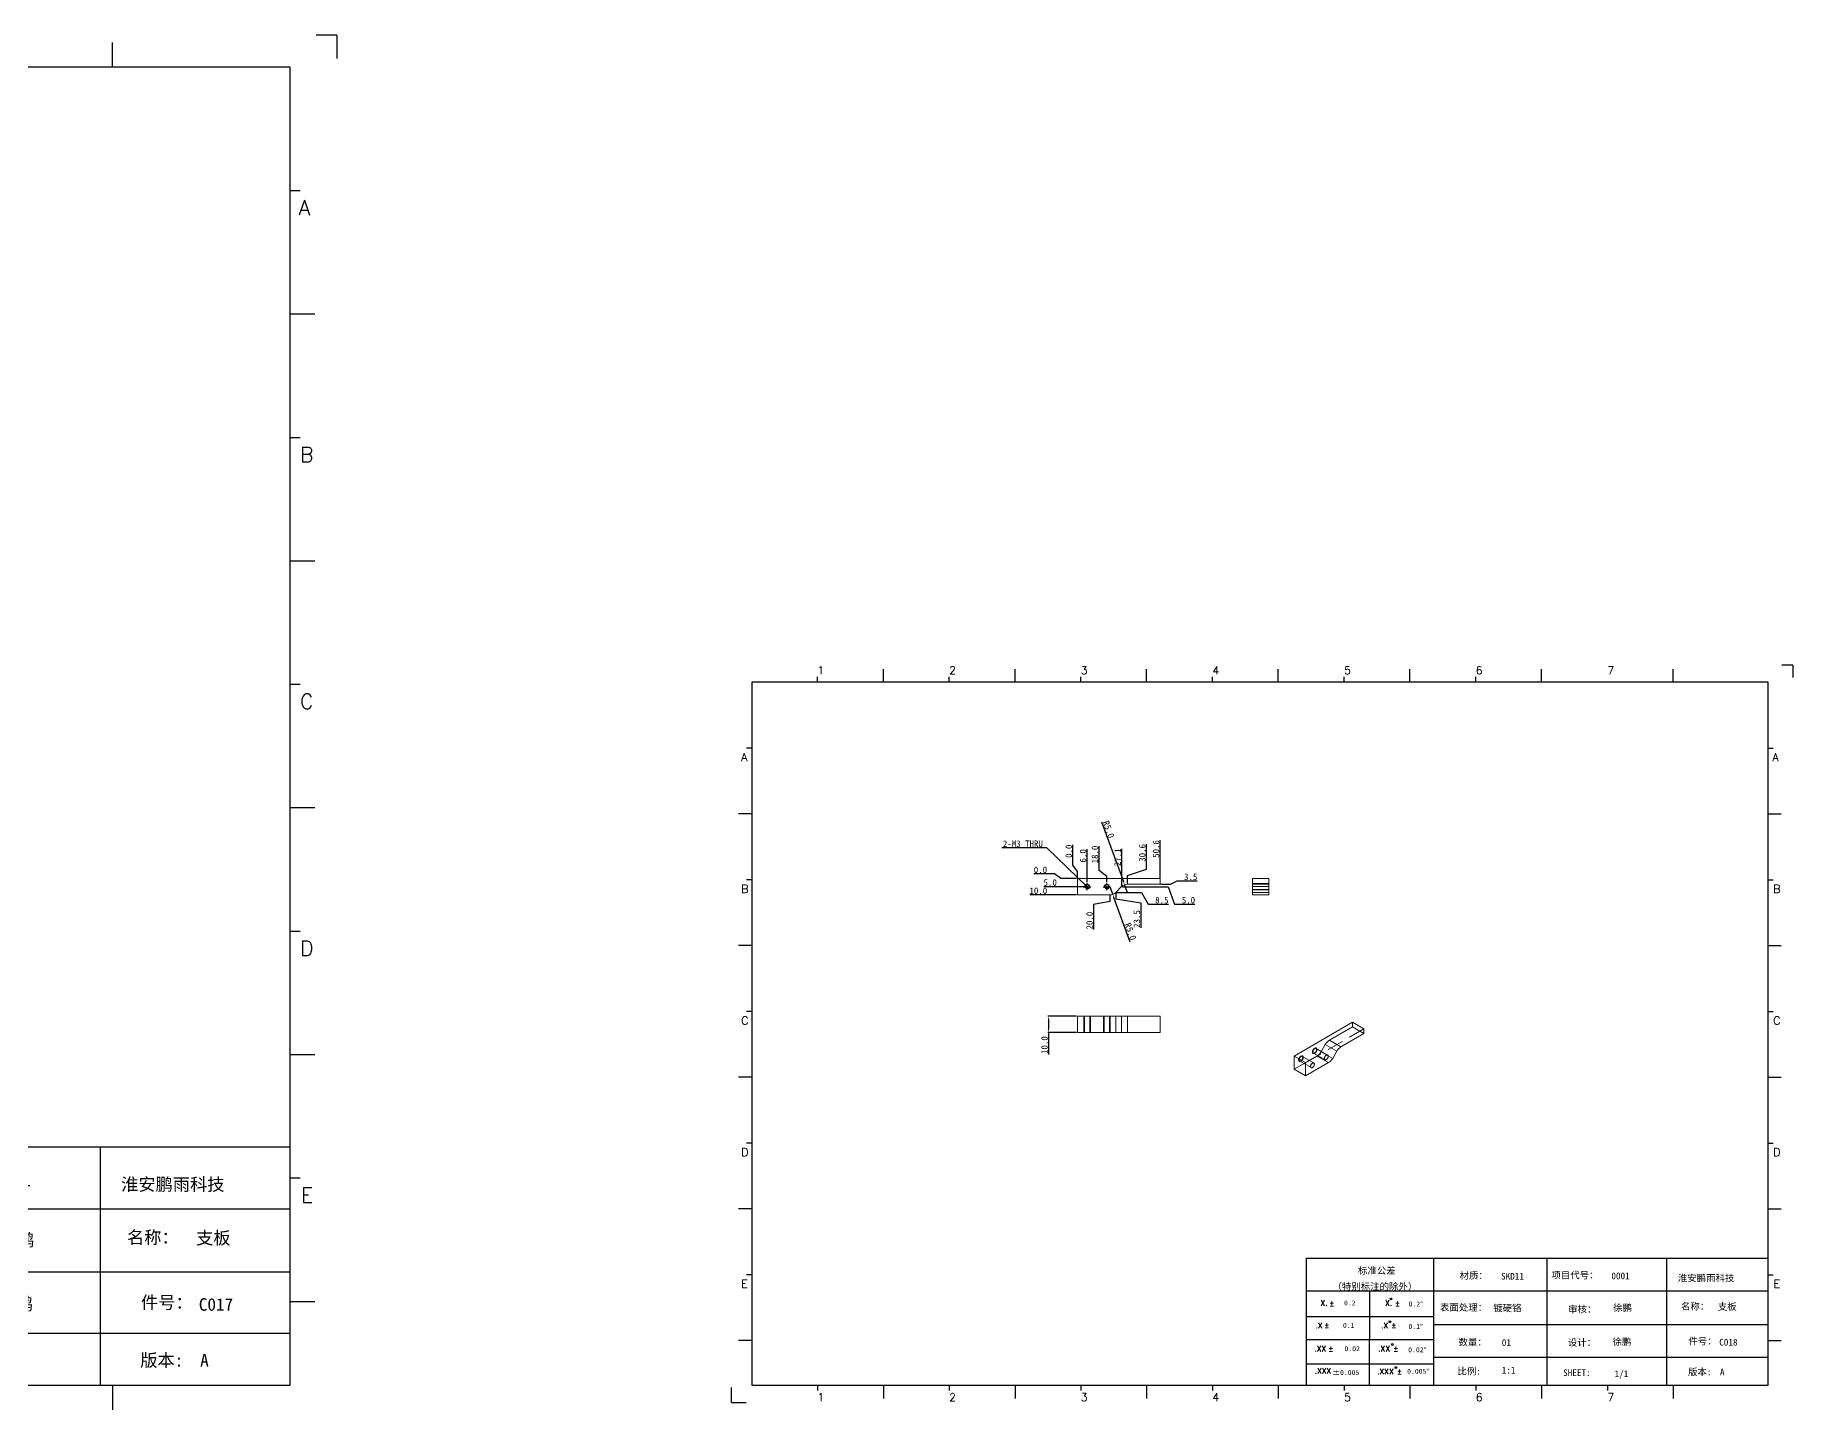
# Model space of a CAD drawing. Extents: x 83 to 30050, y -7164 to 695.
# Drawn here: x 11619 to 12696, y -1698 to -851 of the extents above; entities that cross this region are included whole.
import ezdxf
from ezdxf.enums import TextEntityAlignment as Align

# ---------------------------------------------------------------- set-up
doc = ezdxf.new("R2010")
doc.units = 0
doc.header["$LTSCALE"] = 8
doc.header["$MEASUREMENT"] = 0
doc.header["$PDSIZE"] = 5
doc.linetypes.add('CENTER', pattern=[2, 1.25, -0.25, 0.25, -0.25])
doc.linetypes.add('HIDDEN', pattern=[1.905, 1.27, -0.635])
doc.layers.get('0').update_dxf_attribs({"linetype": 'CONTINUOUS'})
doc.layers.get('Defpoints').update_dxf_attribs({"linetype": 'CONTINUOUS'})
doc.layers.add('41', color=3, linetype='CONTINUOUS')
doc.layers.add('dim', color=82, linetype='CONTINUOUS', lineweight=9)
doc.layers.add('screw', color=33, linetype='CONTINUOUS', lineweight=13)
doc.styles.add('SIMPLEX', font='SIMPLEX')
doc.styles.get("Standard").update_dxf_attribs({"font": '', "height": 4})
doc.styles.add('TXT', font='txt.shx', dxfattribs={"bigfont": 'gbcbig.shx'})
doc.styles.get('Standard').set_extended_font_data('SimSun')
doc.dimstyles.new('ISO-25', dxfattribs={"dimtxt": 6, "dimasz": 2.5, "dimexe": 1.25, "dimexo": 0.625, "dimtad": 1, "dimdec": 1, "dimzin": 1, "dimdsep": 46, "dimtxsty": 'Standard', "dimcen": 2.5, "dimadec": 0, "dimazin": 0, "dimtm": 1e-09, "dimtfac": 1, "dimtdec": 1, "dimtmove": 0, "dimatfit": 3, "dimfxl": 1, "dimtolj": 1, "dimtzin": 0, "dimarcsym": 0})

# ---------------------------------------------------------------- blocks, each defined once
blk = doc.blocks.new('A$C0BB32EA6')
at = {"layer": '41'}
for p, q in [((90.21, 427.84), (90.21, 435.66)), ((168.4, 427.84), (168.4, 435.66)), ((168.4, 427.84), (168.4, 435.66)), ((168.4, 427.84), (168.4, 435.66)), ((246.58, 427.84), (246.58, 435.66)), ((246.58, 427.84), (246.58, 435.66)), ((324.77, 427.84), (324.77, 435.66)), ((402.96, 427.84), (402.96, 435.66)), ((481.15, 427.84), (481.15, 435.66)), ((559.34, 427.84), (559.34, 435.66)), ((51.11, 427.84), (51.11, 430.97)), ((129.3, 427.84), (129.3, 430.97)), ((129.3, 427.84), (129.3, 430.97)), ((129.3, 427.84), (129.3, 430.97)), ((207.49, 427.84), (207.49, 430.97)), ((207.49, 427.84), (207.49, 430.97)), ((285.68, 427.84), (285.68, 430.97)), ((363.87, 427.84), (363.87, 430.97)), ((442.06, 427.84), (442.06, 430.97)), ((615.63, 427.84), (12.02, 427.84)), ((12.02, 427.84), (12.02, 10.32)), ((615.63, 10.32), (615.63, 427.84)), ((12.02, 388.75), (8.89, 388.75)), ((615.63, 388.75), (618.76, 388.75)), ((12.02, 349.66), (4.2, 349.66)), ((615.63, 349.66), (623.45, 349.66)), ((12.02, 310.56), (8.89, 310.56)), ((615.63, 310.56), (618.76, 310.56)), ((12.02, 271.47), (4.2, 271.47)), ((615.63, 271.47), (623.45, 271.47)), ((12.02, 232.37), (8.89, 232.37)), ((615.63, 232.37), (618.76, 232.37)), ((12.02, 193.28), (4.2, 193.28)), ((615.63, 193.28), (623.45, 193.28)), ((12.02, 154.18), (8.89, 154.18)), ((615.63, 154.18), (618.76, 154.18)), ((12.02, 115.09), (4.2, 115.09)), ((615.63, 115.09), (623.45, 115.09)), ((341.34, 85.85), (615.63, 85.85)), ((341.34, 85.85), (341.34, 10.32)), ((416.87, 85.85), (416.87, 10.32)), ((484.16, 85.85), (484.16, 10.32)), ((555.4, 85.7), (555.4, 10.17)), ((12.02, 76), (8.89, 76)), ((615.63, 76), (618.76, 76)), ((615.63, 66.14), (341.34, 66.14)), ((378.86, 10.02), (379.1, 65.84)), ((341.34, 51.12), (416.87, 51.12)), ((615.63, 46.17), (416.87, 46.17)), ((12.02, 36.9), (4.2, 36.9)), ((341.34, 37.5), (401.12, 37.5)), ((341.34, 37.5), (416.87, 37.5)), ((615.63, 36.9), (623.45, 36.9)), ((341.34, 23.05), (401.87, 23.05)), ((341.34, 23.05), (401.87, 23.05)), ((341.34, 23.05), (401.87, 23.05)), ((341.34, 23.05), (401.87, 23.05)), ((341.34, 23.05), (401.87, 23.05)), ((341.34, 23.05), (416.87, 23.05)), ((615.63, 26.74), (416.87, 26.74)), ((12.02, 10.32), (615.63, 10.32)), ((51.11, 10.32), (51.11, 7.19)), ((90.21, 10.32), (90.21, 2.5)), ((129.3, 10.32), (129.3, 7.19)), ((168.4, 10.32), (168.4, 2.5)), ((207.49, 10.32), (207.49, 7.19)), ((246.58, 10.32), (246.58, 2.5)), ((285.68, 10.32), (285.68, 7.19)), ((324.77, 10.32), (324.77, 2.5)), ((326.34, 10.32), (401.87, 10.32)), ((363.87, 10.32), (363.87, 7.19)), ((402.96, 10.32), (402.96, 2.5)), ((442.06, 10.32), (442.06, 7.19)), ((481.15, 10.32), (481.15, 2.5)), ((520.24, 10.32), (520.24, 7.19)), ((559.34, 10.32), (559.34, 2.5))]:
    blk.add_line(p, q, dxfattribs=at)
at = {"layer": '41', "linetype": 'Continuous'}
for p, q in [((630.37, 437.94), (623.79, 437.94)), ((630.37, 437.94), (630.37, 430.59)), ((0, 0), (0, 8.98)), ((0, 0), (8.64, 0))]:
    blk.add_line(p, q, dxfattribs=at)
at = {"layer": '41'}
for centre in [(391.73, 61.61), (391.07, 48.04), (392.49, 34.54), (394.6, 20.83)]:
    blk.add_circle(centre, 0.516, dxfattribs=at)
at = {"layer": '41', "style": 'SIMPLEX'}
for s, height, p in [('1', 4.69, (51.11, 432.54)), ('2', 4.69, (129.3, 432.54)), ('3', 4.69, (207.49, 432.54)), ('4', 4.69, (285.68, 432.54)), ('5', 4.69, (363.87, 432.54)), ('6', 4.69, (442.06, 432.54)), ('7', 4.69, (520.24, 432.54)), ('A', 4.75, (5.76, 380.93)), ('A', 4.75, (618.27, 380.93)), ('B', 4.75, (5.76, 302.74)), ('B', 4.75, (618.72, 302.74)), ('C', 4.75, (5.76, 224.55)), ('C', 4.75, (618.72, 224.55)), ('D', 4.75, (5.76, 146.37)), ('D', 4.75, (618.72, 146.37)), ('E', 4.75, (5.76, 68.18)), ('E', 4.75, (618.95, 68.18)), ('X.', 3.284, (349.84, 57.49)), ('%%p', 3.284, (355.04, 57.36)), ('X.', 3.284, (388.21, 57.49)), ('%%p', 3.284, (394.07, 57.36)), ('.X', 3.284, (346.89, 44.16)), ('%%p', 3.284, (352.09, 44.33)), ('.X', 3.284, (385.9, 44.16)), ('%%p', 3.284, (391.76, 44.33)), ('.XX', 3.284, (346.2, 30.42)), ('.XX', 3.284, (384.11, 30.42)), ('%%p', 3.284, (354.44, 30.46)), ('%%p', 3.284, (393.01, 30.46)), ('.XXX', 3.284, (383.48, 16.83)), ('%%p', 3.284, (395.11, 16.95)), ('1', 4.69, (51.11, 0.87)), ('2', 4.69, (129.3, 0.87)), ('3', 4.69, (207.49, 0.87)), ('4', 4.69, (285.68, 0.87)), ('5', 4.69, (363.87, 0.87)), ('6', 4.69, (442.06, 0.87)), ('7', 4.69, (520.24, 0.87))]:
    blk.add_text(s, height=height, dxfattribs=at).set_placement(p)
at = {"layer": '41', "linetype": 'Continuous'}
for s, p in [('标准公差', (372.08, 76.36)), ('材质：', (432.42, 73.5)), ('项目代号：', (486.99, 73.71)), ('淮安鹏雨科技', (562.04, 71.96)), ('（特别标注的除外）', (356.94, 66.94)), ('表面处理：', (420.83, 54.55)), ('审核：', (496.9, 53.5)), ('名称：', (563.9, 55.18)), ('件号：', (568.32, 34.55)), ('数量：', (431.79, 33.91)), ('设计：', (496.69, 33.7)), ('比例:', (431.16, 16.65)), ('SHEET:', (493.95, 15.75)), ('1/1', (524.5, 15.18)), ('版本:', (568.11, 16.23))]:
    blk.add_text(s, height=4, dxfattribs=at).set_placement(p)
at = {"layer": '41'}
for s, p in [('0.2', (363.82, 57.75)), ('0.2%%D', (402.12, 57.11)), ('0.1', (363.14, 44.41)), ('0.1%%D', (402.07, 43.76)), ('0.02', (364.07, 30.58)), ('0.02%%D', (401.9, 29.93)), ('0.005%%D', (401.27, 17.16))]:
    blk.add_text(s, height=2.929, dxfattribs=at).set_placement(p)
at = {"layer": '41', "style": 'SIMPLEX'}
blk.add_text('.XXX', height=3.284, dxfattribs=at).set_placement((351.31, 18.87), align=Align.MIDDLE_CENTER)
at = {"layer": '41'}
blk.add_text('%%P0.005', height=2.929, dxfattribs=at).set_placement((364.87, 17.89), align=Align.MIDDLE_CENTER)
at = {"layer": '41', "linetype": 'Continuous'}
for tag, p in [('材质', (457.07, 73.08)), ('代号', (522.6, 73.29)), ('表面处理', (452.44, 54.13)), ('审核', (523.65, 54.34)), ('名称', (585.81, 54.97)), ('数量', (457.5, 33.7)), ('设计', (523.23, 34.13)), ('件号', (586.65, 33.91)), ('比例', (457.5, 17.28)), ('版本', (587.08, 16.23))]:
    blk.add_attdef(tag, p, '', height=4, dxfattribs=at)
blk = doc.blocks.new('*D560')
at = {"layer": 'Defpoints', "color": 0}
for p in [(12255.2, -1355.2), (12257.9, -1367.4), (12257.9, -1367.4)]:
    blk.add_point(p, dxfattribs=at)
at = {"layer": 'dim', "color": 0, "lineweight": -2}
for p, q in [((12255.2, -1359.2), (12255.2, -1346.7)), ((12257.9, -1363.2), (12255.2, -1359.2)), ((12257.9, -1366.9), (12257.9, -1363.2))]:
    blk.add_line(p, q, dxfattribs=at)
at = {"layer": 'dim', "color": 0, "insert": (12252.7, -1350.7), "char_height": 4, "attachment_point": 5, "rotation": 90}
blk.add_mtext('\\A1;0.0', dxfattribs=at)
blk = doc.blocks.new('*D561')
at = {"layer": 'Defpoints', "color": 0}
for p in [(12257.9, -1367.4), (12263.9, -1358), (12263.9, -1370.2)]:
    blk.add_point(p, dxfattribs=at)
at = {"layer": 'dim', "color": 0, "lineweight": -2}
blk.add_line((12263.9, -1369.7), (12263.9, -1349.5), dxfattribs=at)
at = {"layer": 'dim', "color": 0, "insert": (12261.4, -1353.5), "char_height": 4, "attachment_point": 5, "rotation": 90}
blk.add_mtext('\\A1;6.0', dxfattribs=at)
blk = doc.blocks.new('*D562')
at = {"layer": 'Defpoints', "color": 0}
for p in [(12257.9, -1367.4), (12271.2, -1358.4), (12275.9, -1370.2)]:
    blk.add_point(p, dxfattribs=at)
at = {"layer": 'dim', "color": 0, "lineweight": -2}
for p, q in [((12271.2, -1362.4), (12271.2, -1347.5)), ((12275.9, -1366.2), (12271.2, -1362.4)), ((12275.9, -1369.7), (12275.9, -1366.2))]:
    blk.add_line(p, q, dxfattribs=at)
at = {"layer": 'dim', "color": 0, "insert": (12268.7, -1352.7), "char_height": 4, "attachment_point": 5, "rotation": 90}
blk.add_mtext('\\A1;18.0', dxfattribs=at)
blk = doc.blocks.new('*D563')
at = {"layer": 'Defpoints', "color": 0}
for p in [(12257.9, -1367.4), (12277.9, -1377.4), (12267.9, -1387.3)]:
    blk.add_point(p, dxfattribs=at)
at = {"layer": 'dim', "color": 0, "lineweight": -2}
for p, q in [((12277.9, -1377.9), (12277.9, -1381.4)), ((12277.9, -1381.4), (12267.9, -1383.3)), ((12267.9, -1383.3), (12267.9, -1398.6))]:
    blk.add_line(p, q, dxfattribs=at)
at = {"layer": 'dim', "color": 0, "insert": (12265.4, -1393.2), "char_height": 4, "attachment_point": 5, "rotation": 90}
blk.add_mtext('\\A1;20.0', dxfattribs=at)
blk = doc.blocks.new('*D564')
at = {"layer": 'Defpoints', "color": 0}
for p in [(12257.9, -1367.4), (12300.2, -1357.6), (12288.6, -1370.9)]:
    blk.add_point(p, dxfattribs=at)
at = {"layer": 'dim', "color": 0, "lineweight": -2}
for p, q in [((12300.2, -1361.6), (12300.2, -1346.3)), ((12288.6, -1365.6), (12300.2, -1361.6)), ((12288.6, -1370.4), (12288.6, -1365.6))]:
    blk.add_line(p, q, dxfattribs=at)
at = {"layer": 'dim', "color": 0, "insert": (12297.7, -1351.7), "char_height": 4, "attachment_point": 5, "rotation": 90}
blk.add_mtext('\\A1;30.6', dxfattribs=at)
blk = doc.blocks.new('*D565')
at = {"layer": 'Defpoints', "color": 0}
for p in [(12308.6, -1355.2), (12257.9, -1367.4), (12308.6, -1367.4)]:
    blk.add_point(p, dxfattribs=at)
at = {"layer": 'dim', "color": 0, "lineweight": -2}
blk.add_line((12308.6, -1366.9), (12308.6, -1343.9), dxfattribs=at)
at = {"layer": 'dim', "color": 0, "insert": (12306.1, -1349.3), "char_height": 4, "attachment_point": 5, "rotation": 90}
blk.add_mtext('\\A1;50.6', dxfattribs=at)
blk = doc.blocks.new('*D566')
at = {"layer": 'Defpoints', "color": 0}
for p in [(12257.9, -1367.4), (12281.5, -1375.9), (12296.9, -1386.3)]:
    blk.add_point(p, dxfattribs=at)
at = {"layer": 'dim', "color": 0, "lineweight": -2}
for p, q in [((12281.5, -1376.4), (12281.5, -1379.9)), ((12281.5, -1379.9), (12296.9, -1382.3)), ((12296.9, -1382.3), (12296.9, -1397.6))]:
    blk.add_line(p, q, dxfattribs=at)
at = {"layer": 'dim', "color": 0, "insert": (12294.4, -1392.2), "char_height": 4, "attachment_point": 5, "rotation": 90}
blk.add_mtext('\\A1;23.5', dxfattribs=at)
blk = doc.blocks.new('*D567')
at = {"layer": 'Defpoints', "color": 0}
for p in [(12257.9, -1367.4), (12285.1, -1360.2), (12285.1, -1372.4)]:
    blk.add_point(p, dxfattribs=at)
at = {"layer": 'dim', "color": 0, "lineweight": -2}
blk.add_line((12285.1, -1371.9), (12285.1, -1349.2), dxfattribs=at)
at = {"layer": 'dim', "color": 0, "insert": (12282.6, -1354.4), "char_height": 4, "attachment_point": 5, "rotation": 90}
blk.add_mtext('\\A1;27.1', dxfattribs=at)
blk = doc.blocks.new('*D568')
at = {"layer": 'Defpoints', "color": 0}
for p in [(12239.8, -1364.6), (12257.9, -1367.4), (12257.9, -1367.4)]:
    blk.add_point(p, dxfattribs=at)
at = {"layer": 'dim', "color": 0, "lineweight": -2}
for p, q in [((12243.8, -1364.6), (12231.3, -1364.6)), ((12247.8, -1367.4), (12243.8, -1364.6)), ((12257.4, -1367.4), (12247.8, -1367.4))]:
    blk.add_line(p, q, dxfattribs=at)
at = {"layer": 'dim', "color": 0, "insert": (12235.3, -1362.1), "char_height": 4, "attachment_point": 5}
blk.add_mtext('\\A1;0.0', dxfattribs=at)
blk = doc.blocks.new('*D569')
at = {"layer": 'Defpoints', "color": 0}
for p in [(12257.9, -1367.4), (12308.6, -1370.9), (12323, -1368.9)]:
    blk.add_point(p, dxfattribs=at)
at = {"layer": 'dim', "color": 0, "lineweight": -2}
for p, q in [((12309.1, -1370.9), (12315, -1370.9)), ((12315, -1370.9), (12319, -1368.9)), ((12319, -1368.9), (12331.4, -1368.9))]:
    blk.add_line(p, q, dxfattribs=at)
at = {"layer": 'dim', "color": 0, "insert": (12327.4, -1366.4), "char_height": 4, "attachment_point": 5}
blk.add_mtext('\\A1;3.5', dxfattribs=at)
blk = doc.blocks.new('*D570')
at = {"layer": 'Defpoints', "color": 0}
for p in [(12257.9, -1367.4), (12245.8, -1372.4), (12263.9, -1372.4)]:
    blk.add_point(p, dxfattribs=at)
at = {"layer": 'dim', "color": 0, "lineweight": -2}
blk.add_line((12263.4, -1372.4), (12237.3, -1372.4), dxfattribs=at)
at = {"layer": 'dim', "color": 0, "insert": (12241.3, -1369.9), "char_height": 4, "attachment_point": 5}
blk.add_mtext('\\A1;5.0', dxfattribs=at)
blk = doc.blocks.new('*D571')
at = {"layer": 'Defpoints', "color": 0}
for p in [(12257.9, -1367.4), (12281.5, -1375.9), (12305.3, -1383.2)]:
    blk.add_point(p, dxfattribs=at)
at = {"layer": 'dim', "color": 0, "lineweight": -2}
for p, q in [((12282, -1375.9), (12297.3, -1375.9)), ((12297.3, -1375.9), (12301.3, -1383.2)), ((12301.3, -1383.2), (12313.7, -1383.2))]:
    blk.add_line(p, q, dxfattribs=at)
at = {"layer": 'dim', "color": 0, "insert": (12309.7, -1380.7), "char_height": 4, "attachment_point": 5}
blk.add_mtext('\\A1;8.5', dxfattribs=at)
blk = doc.blocks.new('*D572')
at = {"layer": 'Defpoints', "color": 0}
for p in [(12257.9, -1367.4), (12285.1, -1372.4), (12321.5, -1383.2)]:
    blk.add_point(p, dxfattribs=at)
at = {"layer": 'dim', "color": 0, "lineweight": -2}
for p, q in [((12285.6, -1372.4), (12313.5, -1372.4)), ((12313.5, -1372.4), (12317.5, -1383.2)), ((12317.5, -1383.2), (12329.9, -1383.2))]:
    blk.add_line(p, q, dxfattribs=at)
at = {"layer": 'dim', "color": 0, "insert": (12326, -1380.7), "char_height": 4, "attachment_point": 5}
blk.add_mtext('\\A1;5.0', dxfattribs=at)
blk = doc.blocks.new('*D573')
at = {"layer": 'Defpoints', "color": 0}
for p in [(12257.9, -1367.4), (12239.8, -1377.4), (12257.9, -1377.4)]:
    blk.add_point(p, dxfattribs=at)
at = {"layer": 'dim', "color": 0, "lineweight": -2}
blk.add_line((12257.4, -1377.4), (12228.8, -1377.4), dxfattribs=at)
at = {"layer": 'dim', "color": 0, "insert": (12234, -1374.9), "char_height": 4, "attachment_point": 5}
blk.add_mtext('\\A1;10.0', dxfattribs=at)
blk = doc.blocks.new('*D574')
at = {"layer": 'Defpoints', "color": 0}
for p in [(12277.9, -1372.4), (12279.6, -1377.1)]:
    blk.add_point(p, dxfattribs=at)
at = {"layer": 'dim', "color": 0, "lineweight": -2}
for p, q in [((12277.9, -1372.4), (12279.6, -1377.1)), ((12290.2, -1406.4), (12280.3, -1379))]:
    blk.add_line(p, q, dxfattribs=at)
at = {"layer": 'dim', "color": 0}
blk.add_solid([(12280.6, -1378.9), (12280, -1379.1), (12279.6, -1377.1)], dxfattribs=at)
at = {"layer": 'dim', "color": 0, "insert": (12290.5, -1399.9), "char_height": 4, "attachment_point": 5, "rotation": 289.777}
blk.add_mtext('\\A1;R5.0', dxfattribs=at)
blk = doc.blocks.new('*D575')
at = {"layer": 'Defpoints', "color": 0}
for p in [(12286.9, -1371.2), (12288.6, -1375.9)]:
    blk.add_point(p, dxfattribs=at)
at = {"layer": 'dim', "color": 0, "lineweight": -2}
for p, q in [((12272.7, -1332.6), (12286.2, -1369.3)), ((12288.6, -1375.9), (12286.9, -1371.2))]:
    blk.add_line(p, q, dxfattribs=at)
at = {"layer": 'dim', "color": 0}
blk.add_solid([(12286.5, -1369.2), (12285.9, -1369.4), (12286.9, -1371.2)], dxfattribs=at)
at = {"layer": 'dim', "color": 0, "insert": (12277.1, -1337.3), "char_height": 4, "attachment_point": 5, "rotation": 290.1391}
blk.add_mtext('\\A1;R5.0', dxfattribs=at)
blk = doc.blocks.new('screw_m3_l')
at = {"layer": 'screw', "color": 1, "linetype": 'CENTER', "ltscale": 0.1905}
for p, q in [((-1.65, 0), (1.65, 0)), ((0, -1.65), (0, 1.65))]:
    blk.add_line(p, q, dxfattribs=at)
at = {"layer": 'screw', "color": 33, "linetype": 'Continuous'}
blk.add_circle((0, 0), 1.25, dxfattribs=at)
at = {"layer": 'screw', "color": 92, "linetype": 'Continuous'}
blk.add_arc((0, 0), 1.5, 270, 180, dxfattribs=at)
at = {"layer": 'screw', "color": 6, "linetype": 'Continuous', "style": 'TXT'}
blk.add_text('M3', height=0.6, dxfattribs=at).set_placement((-0.51, -0.75))
blk = doc.blocks.new('*D576')
at = {"layer": 'Defpoints', "color": 0}
for p in [(12257.9, -1451.8), (12240.3, -1461.8), (12257.9, -1461.8)]:
    blk.add_point(p, dxfattribs=at)
at = {"layer": 'dim', "color": 0, "lineweight": -2}
for p, q in [((12257.4, -1451.8), (12239.8, -1451.8)), ((12240.3, -1453.8), (12240.3, -1459.8)), ((12257.4, -1461.8), (12239.8, -1461.8)), ((12240.3, -1461.8), (12240.3, -1475.3))]:
    blk.add_line(p, q, dxfattribs=at)
at = {"layer": 'dim', "color": 0}
for points in [[(12239.9, -1453.8), (12240.6, -1453.8), (12240.3, -1451.8)], [(12239.9, -1459.8), (12240.6, -1459.8), (12240.3, -1461.8)]]:
    blk.add_solid(points, dxfattribs=at)
at = {"layer": 'dim', "color": 0, "insert": (12237.8, -1469.5), "char_height": 4, "attachment_point": 5, "rotation": 90}
blk.add_mtext('\\A1;10.0', dxfattribs=at)

msp = doc.modelspace()

# ---------------------------------------------------------------- linework, layer by layer
at = {"color": 7, "linetype": 'Continuous', "lineweight": 15}
for p, q in [((12257.948, -1367.406), (12257.948, -1377.406)), ((12308.591, -1367.406), (12257.948, -1367.406)), ((12308.591, -1370.906), (12308.591, -1367.406)), ((12365.341, -1370.906), (12365.341, -1367.406)), ((12365.341, -1367.406), (12375.341, -1367.406)), ((12375.341, -1370.906), (12375.341, -1367.406)), ((12257.948, -1377.406), (12277.948, -1377.406)), ((12281.484, -1375.941), (12285.055, -1372.37)), ((12288.591, -1370.906), (12308.591, -1370.906)), ((12365.341, -1370.906), (12375.341, -1370.906)), ((12365.341, -1370.906), (12365.341, -1372.37)), ((12365.341, -1372.37), (12375.341, -1372.37)), ((12365.341, -1375.941), (12365.341, -1372.37)), ((12365.341, -1375.941), (12375.341, -1375.941)), ((12365.341, -1377.406), (12365.341, -1375.941)), ((12365.341, -1377.406), (12375.341, -1377.406)), ((12375.341, -1370.906), (12375.341, -1372.37)), ((12375.341, -1375.941), (12375.341, -1372.37)), ((12375.341, -1377.406), (12375.341, -1375.941)), ((12257.948, -1451.813), (12257.948, -1461.813)), ((12257.948, -1451.813), (12277.948, -1451.813)), ((12277.948, -1451.813), (12277.948, -1461.813)), ((12277.948, -1451.813), (12281.484, -1451.813)), ((12281.484, -1451.813), (12281.484, -1461.813)), ((12281.484, -1451.813), (12285.055, -1451.813)), ((12285.055, -1451.813), (12285.055, -1461.813)), ((12288.591, -1451.813), (12285.055, -1451.813)), ((12288.591, -1451.813), (12288.591, -1461.813)), ((12288.591, -1451.813), (12308.591, -1451.813)), ((12308.591, -1451.813), (12308.591, -1461.813)), ((12257.948, -1461.813), (12277.948, -1461.813)), ((12277.948, -1461.813), (12281.484, -1461.813)), ((12281.484, -1461.813), (12285.055, -1461.813)), ((12288.591, -1461.813), (12285.055, -1461.813)), ((12288.591, -1461.813), (12308.591, -1461.813)), ((12426.515, -1455.505), (12390.706, -1476.177)), ((12412.373, -1466.527), (12426.515, -1458.363)), ((12419.444, -1470.609), (12433.586, -1462.445)), ((12426.515, -1458.363), (12426.515, -1455.505)), ((12426.515, -1455.505), (12433.586, -1459.587)), ((12426.515, -1458.363), (12433.586, -1462.445)), ((12433.586, -1462.445), (12433.586, -1459.587)), ((12407.348, -1473.539), (12409.873, -1469.166)), ((12407.348, -1473.539), (12414.419, -1477.622)), ((12409.873, -1469.166), (12416.944, -1473.248)), ((12412.373, -1466.527), (12419.444, -1470.609)), ((12414.419, -1477.622), (12416.944, -1473.248)), ((12390.706, -1476.177), (12390.706, -1484.343)), ((12390.706, -1484.343), (12404.848, -1476.179)), ((12390.706, -1484.343), (12397.777, -1488.425)), ((12397.777, -1488.425), (12411.919, -1480.261)), ((12404.848, -1476.179), (12411.919, -1480.261))]:
    msp.add_line(p, q, dxfattribs=at)
at = {"color": 1, "linetype": 'CENTER', "ltscale": 0.254}
for p, q in [((12261.748, -1372.406), (12266.148, -1372.406)), ((12263.948, -1374.606), (12263.948, -1370.206)), ((12273.748, -1372.406), (12278.148, -1372.406)), ((12275.948, -1374.606), (12275.948, -1370.206))]:
    msp.add_line(p, q, dxfattribs=at)
at = {"color": 7, "linetype": 'Continuous', "lineweight": 0}
for p, q in [((12365.341, -1370.406), (12375.341, -1370.406)), ((12365.341, -1370.406), (12375.341, -1370.406)), ((12365.341, -1374.406), (12375.341, -1374.406)), ((12365.341, -1374.406), (12375.341, -1374.406)), ((12261.948, -1451.813), (12261.948, -1461.813)), ((12265.948, -1451.813), (12265.948, -1461.813)), ((12273.948, -1451.813), (12273.948, -1461.813)), ((12277.948, -1451.813), (12277.948, -1461.813))]:
    msp.add_line(p, q, dxfattribs=at)
at = {"color": 7, "linetype": 'HIDDEN', "lineweight": 0}
for p, q in [((12375.341, -1370.756), (12365.341, -1370.756)), ((12365.341, -1374.056), (12375.341, -1374.056)), ((12262.298, -1451.813), (12262.298, -1461.813)), ((12265.598, -1461.813), (12265.598, -1451.813)), ((12274.298, -1451.813), (12274.298, -1461.813)), ((12277.598, -1461.813), (12277.598, -1451.813)), ((12433.586, -1459.587), (12397.777, -1480.259)), ((12402.609, -1474.341), (12409.68, -1478.423)), ((12411.33, -1475.565), (12404.259, -1471.483)), ((12390.706, -1476.177), (12397.777, -1480.259)), ((12394.124, -1479.24), (12401.195, -1483.322)), ((12402.845, -1480.464), (12395.774, -1476.382)), ((12397.777, -1480.259), (12397.777, -1488.425))]:
    msp.add_line(p, q, dxfattribs=at)
at = {"color": 7, "linetype": 'Continuous', "lineweight": 0, "flags": 128}
for points in [[(12403.434, -1474.545), (12402.893, -1474.733), (12402.434, -1474.644), (12402.127, -1474.291), (12402.02, -1473.729), (12402.127, -1473.042), (12402.434, -1472.335), (12402.893, -1471.716), (12403.434, -1471.279), (12403.975, -1471.091), (12404.434, -1471.18), (12404.74, -1471.533), (12404.848, -1472.096), (12404.74, -1472.783), (12404.434, -1473.49), (12403.975, -1474.109), (12403.434, -1474.545)], [(12394.949, -1479.444), (12394.407, -1479.632), (12393.949, -1479.543), (12393.642, -1479.19), (12393.534, -1478.627), (12393.642, -1477.94), (12393.949, -1477.233), (12394.407, -1476.614), (12394.949, -1476.178), (12395.49, -1475.989), (12395.949, -1476.079), (12396.255, -1476.431), (12396.363, -1476.994), (12396.255, -1477.681), (12395.949, -1478.388), (12395.49, -1479.007), (12394.949, -1479.444)]]:
    msp.add_lwpolyline(points, dxfattribs=at)
at = {"color": 7, "linetype": 'Continuous', "lineweight": 15, "flags": 128}
for points in [[(12404.601, -1472.239), (12404.588, -1472.045), (12404.549, -1471.871), (12404.485, -1471.721), (12404.398, -1471.597), (12404.289, -1471.502), (12404.161, -1471.439), (12404.017, -1471.409), (12403.86, -1471.412), (12403.693, -1471.449), (12403.521, -1471.518), (12403.347, -1471.619), (12403.174, -1471.749), (12403.008, -1471.904), (12402.85, -1472.082), (12402.706, -1472.279), (12402.579, -1472.49), (12402.47, -1472.71), (12402.383, -1472.934), (12402.319, -1473.159), (12402.28, -1473.377), (12402.267, -1473.586), (12402.28, -1473.779), (12402.319, -1473.953), (12402.383, -1474.104), (12402.47, -1474.228), (12402.579, -1474.322), (12402.706, -1474.386), (12402.85, -1474.416), (12403.008, -1474.412), (12403.174, -1474.376), (12403.347, -1474.306), (12403.521, -1474.205), (12403.693, -1474.076), (12403.86, -1473.92), (12404.017, -1473.742), (12404.161, -1473.546), (12404.289, -1473.335), (12404.398, -1473.115), (12404.485, -1472.89), (12404.549, -1472.666), (12404.588, -1472.447), (12404.601, -1472.239)], [(12396.115, -1477.137), (12396.102, -1476.944), (12396.063, -1476.77), (12396, -1476.619), (12395.913, -1476.495), (12395.804, -1476.401), (12395.676, -1476.337), (12395.532, -1476.307), (12395.375, -1476.31), (12395.208, -1476.347), (12395.036, -1476.417), (12394.861, -1476.517), (12394.689, -1476.647), (12394.522, -1476.803), (12394.365, -1476.981), (12394.221, -1477.177), (12394.093, -1477.388), (12393.985, -1477.608), (12393.897, -1477.833), (12393.834, -1478.057), (12393.795, -1478.276), (12393.782, -1478.484), (12393.795, -1478.677), (12393.834, -1478.851), (12393.897, -1479.002), (12393.985, -1479.126), (12394.093, -1479.221), (12394.221, -1479.284), (12394.365, -1479.314), (12394.522, -1479.311), (12394.689, -1479.274), (12394.861, -1479.205), (12395.036, -1479.104), (12395.208, -1478.974), (12395.375, -1478.819), (12395.532, -1478.641), (12395.676, -1478.444), (12395.804, -1478.233), (12395.913, -1478.013), (12396, -1477.788), (12396.063, -1477.564), (12396.102, -1477.345), (12396.115, -1477.137)]]:
    msp.add_lwpolyline(points, dxfattribs=at)
at = {"color": 7, "linetype": 'HIDDEN', "lineweight": 0, "flags": 128}
for points in [[(12411.672, -1476.321), (12411.659, -1476.127), (12411.62, -1475.954), (12411.556, -1475.803), (12411.469, -1475.679), (12411.36, -1475.584), (12411.232, -1475.521), (12411.088, -1475.491), (12410.931, -1475.494), (12410.765, -1475.531), (12410.592, -1475.6), (12410.418, -1475.701), (12410.245, -1475.831), (12410.079, -1475.986), (12409.922, -1476.164), (12409.777, -1476.361), (12409.65, -1476.572), (12409.541, -1476.792), (12409.454, -1477.017), (12409.39, -1477.241), (12409.351, -1477.459), (12409.338, -1477.668), (12409.351, -1477.861), (12409.39, -1478.035), (12409.454, -1478.186), (12409.541, -1478.31), (12409.65, -1478.404), (12409.777, -1478.468), (12409.922, -1478.498), (12410.079, -1478.494), (12410.245, -1478.458), (12410.418, -1478.388), (12410.592, -1478.287), (12410.765, -1478.158), (12410.931, -1478.002), (12411.088, -1477.824), (12411.232, -1477.628), (12411.36, -1477.417), (12411.469, -1477.197), (12411.556, -1476.972), (12411.62, -1476.748), (12411.659, -1476.529), (12411.672, -1476.321)], [(12403.186, -1481.219), (12403.173, -1481.026), (12403.135, -1480.852), (12403.071, -1480.701), (12402.984, -1480.577), (12402.875, -1480.483), (12402.747, -1480.419), (12402.603, -1480.389), (12402.446, -1480.392), (12402.279, -1480.429), (12402.107, -1480.499), (12401.932, -1480.6), (12401.76, -1480.729), (12401.593, -1480.885), (12401.436, -1481.063), (12401.292, -1481.259), (12401.164, -1481.47), (12401.056, -1481.69), (12400.968, -1481.915), (12400.905, -1482.139), (12400.866, -1482.358), (12400.853, -1482.566), (12400.866, -1482.76), (12400.905, -1482.933), (12400.968, -1483.084), (12401.056, -1483.208), (12401.164, -1483.303), (12401.292, -1483.366), (12401.436, -1483.396), (12401.593, -1483.393), (12401.76, -1483.356), (12401.932, -1483.287), (12402.107, -1483.186), (12402.279, -1483.056), (12402.446, -1482.901), (12402.603, -1482.723), (12402.747, -1482.526), (12402.875, -1482.315), (12402.984, -1482.095), (12403.071, -1481.87), (12403.135, -1481.646), (12403.173, -1481.427), (12403.186, -1481.219)]]:
    msp.add_lwpolyline(points, dxfattribs=at)
at = {"color": 7, "linetype": 'Continuous', "lineweight": 15}
for centre, radius, start, end in [((12277.948, -1372.406), 5, 270, 315), ((12288.591, -1375.906), 5, 90, 135), ((12401.015, -1470.043), 7.234, 301.998134, 331.100929), ((12416.207, -1472.662), 7.234, 121.998134, 151.100929), ((12423.278, -1476.744), 7.234, 121.998134, 151.100929), ((12408.086, -1474.125), 7.234, 301.998134, 331.100929)]:
    msp.add_arc(centre, radius, start, end, dxfattribs=at)

# ---------------------------------------------------------------- block references
at = {"layer": '41', "linetype": 'Continuous'}
for p, xscale, yscale, zscale, values in [((10584.313, -1697.934), 1.934917631999269, 1.934917631999951, 1.934917632, {'版本': 'A', '件号': 'C017', '名称': '支板', '设计': '徐鹏', '审核': '徐鹏', '代号': '0001', '比例': '1:1', '数量': '01', '表面处理': '镀硬铬', '材质': 'S45C'}), ((12045.933, -1688.617), 1.031956070399701, 1.031956070399985, 1.0319560704, {'版本': 'A', '件号': 'C018', '名称': '支板', '设计': '徐鹏', '审核': '徐鹏', '代号': '0001', '比例': '1:1', '数量': '01', '表面处理': '镀硬铬', '材质': 'SKD11'})]:
    msp.add_blockref('A$C0BB32EA6', p, dxfattribs=dict(at, xscale=xscale, yscale=yscale, zscale=zscale)).add_auto_attribs(values)
at = {"layer": 'screw'}
for p in [(12263.948, -1372.406), (12275.948, -1372.406)]:
    msp.add_blockref('screw_m3_l', p, dxfattribs=at)

# ---------------------------------------------------------------- texts
at = {"layer": 'dim', "insert": (12236.739, -1348.148), "char_height": 4, "attachment_point": 9}
msp.add_mtext('\\A1;2-M3 THRU', dxfattribs=at)

# ---------------------------------------------------------------- dimensions: what is measured, and where the dimension line sits
at = {"layer": 'dim'}
for center, mpoint, picture, middle in [((12288.591, -1375.906), (12286.869, -1371.212), '*D575', (12274.749, -1338.163)), ((12277.948, -1372.406), (12279.64, -1377.111), '*D574', (12288.142, -1400.756))]:
    dim = msp.add_radius_dim(center=center, mpoint=mpoint, dimstyle='ISO-25', override={"dimtxt": 2.5, "dimasz": 2, "dimexe": 0.49975, "dimexo": 0.49975, "dimgap": 0.49975}, dxfattribs=at)
    dim.commit()
    dim.dimension.update_dxf_attribs({"geometry": picture, "text_midpoint": middle, "dimtype": 164})
for feature_location, offset, dtype, origin, picture, middle in [((12308.591, -1367.406), (0, 12.207), 1, (12257.948, -1367.406), '*D565', (12306.091, -1349.322)), ((12288.591, -1370.906), (11.575, 13.345), 1, (12257.948, -1367.406), '*D564', (12297.666, -1351.683)), ((12257.948448737, -1367.405944901), (-2.790625271, 12.206797705), 1, (12257.948448737, -1367.405944901), '*D560', (12252.658073465, -1350.710508307)), ((12275.948, -1370.206), (-4.739, 11.789), 1, (12257.948, -1367.406), '*D562', (12268.71, -1352.695)), ((12285.055, -1372.37), (0, 12.207), 1, (12257.948, -1367.406), '*D567', (12282.555, -1354.408)), ((12263.948, -1370.206), (0, 12.207), 1, (12257.948, -1367.406), '*D561', (12261.449, -1353.511)), ((12257.948, -1377.406), (-18.196, 0), 0, (12257.948, -1367.406), '*D573', (12234.031, -1374.906)), ((12257.948448737, -1367.405944901), (-18.195596399, 2.801849901), 0, (12257.948448737, -1367.405944901), '*D568', (12235.264213448, -1362.104344999)), ((12263.948, -1372.406), (-18.196, 0), 0, (12257.948, -1367.406), '*D570', (12241.298, -1369.906)), ((12308.591, -1370.906), (14.419, 2.052), 0, (12257.948, -1367.406), '*D569', (12327.431, -1366.354)), ((12277.948, -1377.406), (-10.049, -9.892), 1, (12257.948, -1367.406), '*D563', (12265.4, -1393.197)), ((12281.484, -1375.941), (15.402, -10.395), 1, (12257.948, -1367.406), '*D566', (12294.386, -1392.203)), ((12281.484, -1375.941), (23.795, -7.306), 0, (12257.948, -1367.406), '*D571', (12309.745, -1380.748)), ((12285.055, -1372.37), (36.462, -10.784), 0, (12257.948, -1367.406), '*D572', (12325.972, -1380.655))]:
    dim = msp.add_ordinate_dim(feature_location=feature_location, offset=offset, dtype=dtype, origin=origin, dimstyle='ISO-25', override={"dimtxt": 2.5, "dimasz": 2, "dimexe": 0.49975, "dimexo": 0.49975, "dimgap": 0.49975}, dxfattribs=at)
    dim.commit()
    dim.dimension.update_dxf_attribs({"geometry": picture, "text_midpoint": middle})
dim = msp.add_linear_dim(base=(12240.267, -1461.813), p1=(12257.948, -1451.813), p2=(12257.948, -1461.813), angle=90, dimstyle='ISO-25', override={"dimtxt": 2.5, "dimasz": 2, "dimexe": 0.49975, "dimexo": 0.49975, "dimgap": 0.49975}, dxfattribs=at)
dim.commit()
dim.dimension.update_dxf_attribs({"geometry": '*D576', "text_midpoint": (12237.767, -1469.535)})

# ---------------------------------------------------------------- leaders
at = {"layer": 'dim', "annotation_type": 0, "has_hookline": 1, "hookline_direction": 1, "text_width": 25.178}
msp.add_leader([(12264.005, -1372.406), (12239.239, -1348.648), (12237.239, -1348.648)], dimstyle='ISO-25', override={"dimtxt": 2.5, "dimasz": 2, "dimexe": 0.49975, "dimexo": 0.49975, "dimgap": 0.49975}, dxfattribs=at)

doc.saveas('drawing.dxf')
